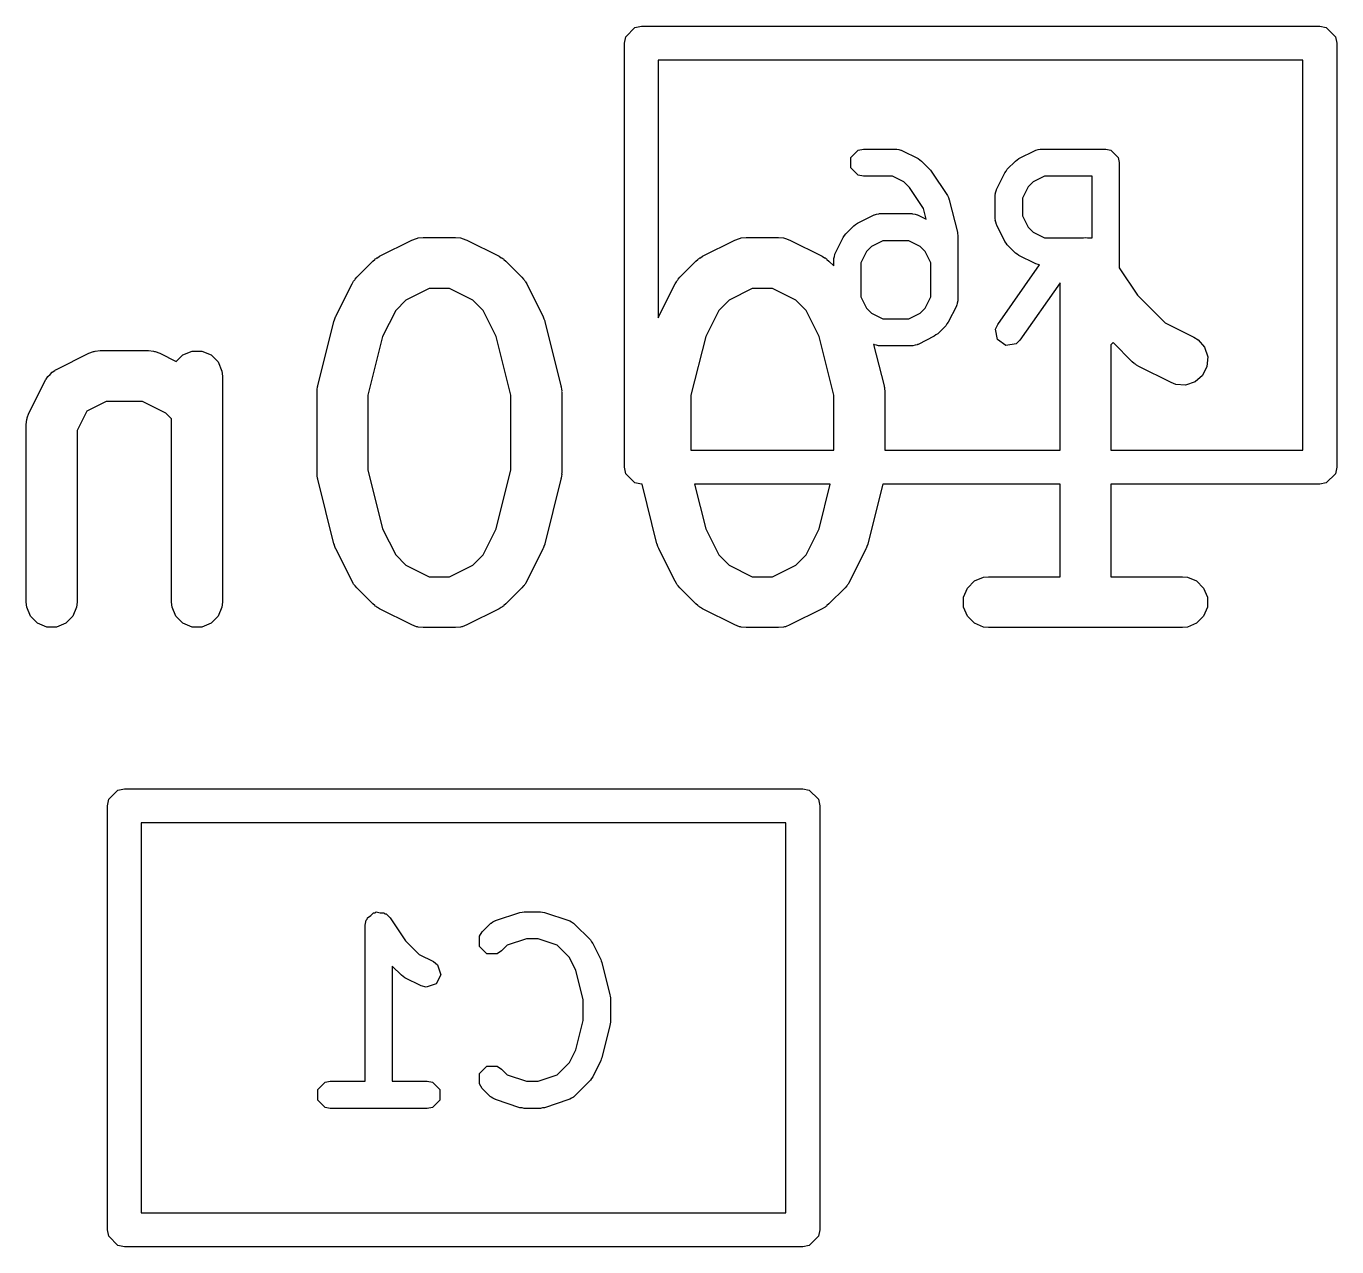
# Model space of a CAD drawing. Header units: inches. Extents: x -2.1 to 1.75, y 0.25 to 2.74.
# Drawn here: x -0.3383 to -0.1862, y 2.0599 to 2.2016 of the extents above; entities that cross this region are included whole.
import ezdxf

# ---------------------------------------------------------------- set-up
doc = ezdxf.new("R2010")
doc.units = ezdxf.units.IN
doc.header["$MEASUREMENT"] = 0
doc.layers.add('BLACK', color=250, linetype='CONTINUOUS')

msp = doc.modelspace()

# ---------------------------------------------------------------- linework, layer by layer
at = {"layer": 'BLACK', "linetype": 'CONTINUOUS'}
for p, q in [((-0.26869, 2.20036), (-0.26762, 2.20142)), ((-0.26762, 2.20142), (-0.26687, 2.20157)), ((-0.26687, 2.20157), (-0.18813, 2.20157)), ((-0.18813, 2.20157), (-0.18738, 2.20142)), ((-0.18738, 2.20142), (-0.18631, 2.20036)), ((-0.26884, 2.19961), (-0.26869, 2.20036)), ((-0.26884, 2.15039), (-0.26884, 2.19961)), ((-0.18631, 2.20036), (-0.18616, 2.19961)), ((-0.18616, 2.19961), (-0.18616, 2.15039)), ((-0.2649, 2.19764), (-0.2649, 2.16775)), ((-0.1901, 2.19764), (-0.2649, 2.19764)), ((-0.1901, 2.15236), (-0.1901, 2.19764)), ((-0.24255, 2.18634), (-0.24169, 2.1872)), ((-0.24169, 2.1872), (-0.24109, 2.18732)), ((-0.24109, 2.18732), (-0.23734, 2.18732)), ((-0.23734, 2.18732), (-0.23727, 2.1873)), ((-0.23727, 2.1873), (-0.23723, 2.18731)), ((-0.23723, 2.18731), (-0.23699, 2.18725)), ((-0.23699, 2.18725), (-0.23674, 2.1872)), ((-0.23674, 2.1872), (-0.23671, 2.18717)), ((-0.23671, 2.18717), (-0.23664, 2.18715)), ((-0.22117, 2.18715), (-0.2211, 2.18717)), ((-0.2211, 2.18717), (-0.22107, 2.1872)), ((-0.22107, 2.1872), (-0.22082, 2.18725)), ((-0.22082, 2.18725), (-0.22058, 2.18731)), ((-0.22058, 2.18731), (-0.22055, 2.1873)), ((-0.22055, 2.1873), (-0.22047, 2.18732)), ((-0.22047, 2.18732), (-0.21297, 2.18732)), ((-0.21297, 2.18732), (-0.21237, 2.1872)), ((-0.21237, 2.1872), (-0.21152, 2.18634)), ((-0.24255, 2.18514), (-0.24255, 2.18634)), ((-0.23664, 2.18715), (-0.23476, 2.18621)), ((-0.23476, 2.18621), (-0.23456, 2.18606)), ((-0.23456, 2.18606), (-0.23435, 2.18592)), ((-0.23435, 2.18592), (-0.23342, 2.18498)), ((-0.2244, 2.18498), (-0.22346, 2.18592)), ((-0.22346, 2.18592), (-0.22325, 2.18606)), ((-0.22325, 2.18606), (-0.22305, 2.18621)), ((-0.22305, 2.18621), (-0.22117, 2.18715)), ((-0.21152, 2.18634), (-0.2114, 2.18574)), ((-0.2114, 2.18574), (-0.2114, 2.17354)), ((-0.24169, 2.18429), (-0.24255, 2.18514)), ((-0.24109, 2.18417), (-0.24169, 2.18429)), ((-0.23771, 2.18417), (-0.24109, 2.18417)), ((-0.2364, 2.18351), (-0.23771, 2.18417)), ((-0.23342, 2.18498), (-0.23333, 2.18485)), ((-0.23333, 2.18485), (-0.23322, 2.18474)), ((-0.23322, 2.18474), (-0.23135, 2.18193)), ((-0.22563, 2.1827), (-0.22469, 2.18457)), ((-0.22469, 2.18457), (-0.22454, 2.18477)), ((-0.22454, 2.18477), (-0.2244, 2.18498)), ((-0.2201, 2.18417), (-0.22141, 2.18351)), ((-0.21455, 2.18417), (-0.2201, 2.18417)), ((-0.21455, 2.17701), (-0.21455, 2.18417)), ((-0.23575, 2.18286), (-0.2364, 2.18351)), ((-0.23412, 2.18041), (-0.23575, 2.18286)), ((-0.22567, 2.1826), (-0.22565, 2.18262)), ((-0.22565, 2.18262), (-0.22563, 2.1827)), ((-0.22199, 2.18293), (-0.22264, 2.18162)), ((-0.22141, 2.18351), (-0.22199, 2.18293)), ((-0.23135, 2.18193), (-0.23124, 2.18168)), ((-0.23124, 2.18168), (-0.23113, 2.18144)), ((-0.23113, 2.18144), (-0.23019, 2.17769)), ((-0.22579, 2.1821), (-0.22572, 2.18235)), ((-0.22578, 2.18207), (-0.22579, 2.1821)), ((-0.22579, 2.18199), (-0.22578, 2.18207)), ((-0.22579, 2.17918), (-0.22579, 2.18199)), ((-0.22572, 2.18235), (-0.22567, 2.1826)), ((-0.22264, 2.18162), (-0.22264, 2.17955)), ((-0.2418, 2.17871), (-0.23992, 2.17965)), ((-0.23992, 2.17965), (-0.23985, 2.17967)), ((-0.23985, 2.17967), (-0.23982, 2.1797)), ((-0.23982, 2.1797), (-0.23957, 2.17975)), ((-0.23957, 2.17975), (-0.23933, 2.17981)), ((-0.23933, 2.17981), (-0.23929, 2.1798)), ((-0.23929, 2.1798), (-0.23922, 2.17982)), ((-0.23922, 2.17982), (-0.23547, 2.17982)), ((-0.23547, 2.17982), (-0.23539, 2.1798)), ((-0.23539, 2.1798), (-0.23536, 2.17981)), ((-0.23536, 2.17981), (-0.23511, 2.17975)), ((-0.23511, 2.17975), (-0.23487, 2.1797)), ((-0.23487, 2.1797), (-0.23484, 2.17967)), ((-0.23484, 2.17967), (-0.23476, 2.17965)), ((-0.23476, 2.17965), (-0.23381, 2.17917)), ((-0.23381, 2.17917), (-0.23412, 2.18041)), ((-0.24314, 2.17748), (-0.24221, 2.17842)), ((-0.24221, 2.17842), (-0.242, 2.17856)), ((-0.242, 2.17856), (-0.2418, 2.17871)), ((-0.22578, 2.1791), (-0.22579, 2.17918)), ((-0.22579, 2.17907), (-0.22578, 2.1791)), ((-0.22572, 2.17883), (-0.22579, 2.17907)), ((-0.22567, 2.17858), (-0.22572, 2.17883)), ((-0.22565, 2.17855), (-0.22567, 2.17858)), ((-0.22563, 2.17848), (-0.22565, 2.17855)), ((-0.22469, 2.1766), (-0.22563, 2.17848)), ((-0.22264, 2.17955), (-0.22199, 2.17824)), ((-0.22199, 2.17824), (-0.22141, 2.17766)), ((-0.29726, 2.17487), (-0.29351, 2.17674)), ((-0.29351, 2.17674), (-0.29297, 2.17695)), ((-0.29297, 2.17695), (-0.29286, 2.17696)), ((-0.29286, 2.17696), (-0.29276, 2.177)), ((-0.29276, 2.177), (-0.29219, 2.17705)), ((-0.29219, 2.17705), (-0.28844, 2.17705)), ((-0.28844, 2.17705), (-0.28786, 2.177)), ((-0.28786, 2.177), (-0.28776, 2.17696)), ((-0.28776, 2.17696), (-0.28766, 2.17695)), ((-0.28766, 2.17695), (-0.28712, 2.17674)), ((-0.28712, 2.17674), (-0.28337, 2.17487)), ((-0.25976, 2.17487), (-0.25601, 2.17674)), ((-0.25601, 2.17674), (-0.25547, 2.17695)), ((-0.25547, 2.17695), (-0.25537, 2.17696)), ((-0.25537, 2.17696), (-0.25527, 2.177)), ((-0.25527, 2.177), (-0.25469, 2.17705)), ((-0.25469, 2.17705), (-0.25094, 2.17705)), ((-0.25094, 2.17705), (-0.25037, 2.177)), ((-0.25037, 2.177), (-0.25027, 2.17696)), ((-0.25027, 2.17696), (-0.25016, 2.17695)), ((-0.25016, 2.17695), (-0.24962, 2.17674)), ((-0.24962, 2.17674), (-0.24587, 2.17487)), ((-0.24438, 2.1752), (-0.24344, 2.17707)), ((-0.24344, 2.17707), (-0.24328, 2.17727)), ((-0.24328, 2.17727), (-0.24314, 2.17748)), ((-0.23885, 2.17667), (-0.24016, 2.17601)), ((-0.23584, 2.17667), (-0.23885, 2.17667)), ((-0.23453, 2.17601), (-0.23584, 2.17667)), ((-0.23019, 2.17769), (-0.23018, 2.17749)), ((-0.23018, 2.17749), (-0.23014, 2.17731)), ((-0.23014, 2.17731), (-0.23014, 2.16981)), ((-0.22454, 2.1764), (-0.22469, 2.1766)), ((-0.22141, 2.17766), (-0.2201, 2.17701)), ((-0.2201, 2.17701), (-0.21556, 2.17701)), ((-0.21556, 2.17701), (-0.21532, 2.17705)), ((-0.21532, 2.17705), (-0.21508, 2.17701)), ((-0.21508, 2.17701), (-0.21455, 2.17701)), ((-0.24447, 2.17485), (-0.24442, 2.1751)), ((-0.24442, 2.1751), (-0.2444, 2.17512)), ((-0.2444, 2.17512), (-0.24438, 2.1752)), ((-0.24074, 2.17544), (-0.24139, 2.17412)), ((-0.24016, 2.17601), (-0.24074, 2.17544)), ((-0.23395, 2.17544), (-0.23453, 2.17601)), ((-0.23329, 2.17412), (-0.23395, 2.17544)), ((-0.2244, 2.17619), (-0.22454, 2.1764)), ((-0.22346, 2.17525), (-0.2244, 2.17619)), ((-0.22325, 2.17511), (-0.22346, 2.17525)), ((-0.22305, 2.17496), (-0.22325, 2.17511)), ((-0.2999, 2.17244), (-0.29802, 2.17431)), ((-0.29802, 2.17431), (-0.2978, 2.1745)), ((-0.2978, 2.1745), (-0.29775, 2.17456)), ((-0.29775, 2.17456), (-0.29766, 2.17462)), ((-0.29766, 2.17462), (-0.29758, 2.17468)), ((-0.29758, 2.17468), (-0.29751, 2.17471)), ((-0.29751, 2.17471), (-0.29726, 2.17487)), ((-0.28337, 2.17487), (-0.28312, 2.17471)), ((-0.28312, 2.17471), (-0.28305, 2.17468)), ((-0.28305, 2.17468), (-0.28297, 2.17462)), ((-0.28297, 2.17462), (-0.28288, 2.17456)), ((-0.28288, 2.17456), (-0.28283, 2.1745)), ((-0.28283, 2.1745), (-0.2826, 2.17431)), ((-0.2826, 2.17431), (-0.28073, 2.17244)), ((-0.2624, 2.17244), (-0.26053, 2.17431)), ((-0.26053, 2.17431), (-0.2603, 2.1745)), ((-0.2603, 2.1745), (-0.26025, 2.17456)), ((-0.26025, 2.17456), (-0.26016, 2.17462)), ((-0.26016, 2.17462), (-0.26008, 2.17468)), ((-0.26008, 2.17468), (-0.26001, 2.17471)), ((-0.26001, 2.17471), (-0.25976, 2.17487)), ((-0.24587, 2.17487), (-0.24562, 2.17471)), ((-0.24562, 2.17471), (-0.24555, 2.17468)), ((-0.24555, 2.17468), (-0.24547, 2.17462)), ((-0.24547, 2.17462), (-0.24538, 2.17456)), ((-0.24538, 2.17456), (-0.24533, 2.1745)), ((-0.24533, 2.1745), (-0.2451, 2.17431)), ((-0.2451, 2.17431), (-0.24454, 2.17375)), ((-0.24454, 2.17461), (-0.24447, 2.17485)), ((-0.24453, 2.17457), (-0.24454, 2.17461)), ((-0.24454, 2.17449), (-0.24453, 2.17457)), ((-0.24454, 2.17375), (-0.24454, 2.17449)), ((-0.24139, 2.17412), (-0.24139, 2.17018)), ((-0.23329, 2.17018), (-0.23329, 2.17412)), ((-0.22551, 2.16696), (-0.22066, 2.17388)), ((-0.22117, 2.17402), (-0.22305, 2.17496)), ((-0.2211, 2.174), (-0.22117, 2.17402)), ((-0.22107, 2.17398), (-0.2211, 2.174)), ((-0.22082, 2.17393), (-0.22107, 2.17398)), ((-0.22066, 2.17388), (-0.22082, 2.17393)), ((-0.2114, 2.17354), (-0.20928, 2.17036)), ((-0.3003, 2.17192), (-0.30027, 2.17199)), ((-0.30027, 2.17199), (-0.3002, 2.17207)), ((-0.3002, 2.17207), (-0.30014, 2.17216)), ((-0.30014, 2.17216), (-0.30008, 2.17221)), ((-0.30008, 2.17221), (-0.2999, 2.17244)), ((-0.28073, 2.17244), (-0.28054, 2.17221)), ((-0.28054, 2.17221), (-0.28048, 2.17216)), ((-0.28048, 2.17216), (-0.28042, 2.17207)), ((-0.28042, 2.17207), (-0.28036, 2.17199)), ((-0.28036, 2.17199), (-0.28033, 2.17192)), ((-0.2628, 2.17192), (-0.26277, 2.17199)), ((-0.26277, 2.17199), (-0.2627, 2.17207)), ((-0.2627, 2.17207), (-0.26265, 2.17216)), ((-0.26265, 2.17216), (-0.26259, 2.17221)), ((-0.26259, 2.17221), (-0.2624, 2.17244)), ((-0.30233, 2.16792), (-0.30045, 2.17167)), ((-0.30045, 2.17167), (-0.3003, 2.17192)), ((-0.29149, 2.17115), (-0.29419, 2.1698)), ((-0.28913, 2.17115), (-0.29149, 2.17115)), ((-0.28644, 2.1698), (-0.28913, 2.17115)), ((-0.28033, 2.17192), (-0.28017, 2.17167)), ((-0.28017, 2.17167), (-0.2783, 2.16792)), ((-0.26483, 2.16792), (-0.26296, 2.17167)), ((-0.26296, 2.17167), (-0.2628, 2.17192)), ((-0.25399, 2.17115), (-0.25669, 2.1698)), ((-0.25164, 2.17115), (-0.25399, 2.17115)), ((-0.24894, 2.1698), (-0.25164, 2.17115)), ((-0.21827, 2.1718), (-0.22293, 2.16515)), ((-0.21827, 2.15236), (-0.21827, 2.1718)), ((-0.29419, 2.1698), (-0.29538, 2.1686)), ((-0.28524, 2.1686), (-0.28644, 2.1698)), ((-0.25669, 2.1698), (-0.25789, 2.1686)), ((-0.24774, 2.1686), (-0.24894, 2.1698)), ((-0.24139, 2.17018), (-0.24074, 2.16886)), ((-0.23395, 2.16886), (-0.23329, 2.17018)), ((-0.23031, 2.1691), (-0.23125, 2.16723)), ((-0.23029, 2.16918), (-0.23031, 2.1691)), ((-0.23026, 2.1692), (-0.23029, 2.16918)), ((-0.23021, 2.16945), (-0.23026, 2.1692)), ((-0.23015, 2.16969), (-0.23021, 2.16945)), ((-0.23014, 2.16981), (-0.23016, 2.16973)), ((-0.23016, 2.16973), (-0.23015, 2.16969)), ((-0.20928, 2.17036), (-0.20607, 2.16715)), ((-0.30253, 2.16738), (-0.30244, 2.16762)), ((-0.30244, 2.16762), (-0.30236, 2.16786)), ((-0.30236, 2.16786), (-0.30234, 2.16788)), ((-0.30234, 2.16788), (-0.30233, 2.16792)), ((-0.29538, 2.1686), (-0.2969, 2.16557)), ((-0.28372, 2.16557), (-0.28524, 2.1686)), ((-0.2783, 2.16792), (-0.27828, 2.16788)), ((-0.27828, 2.16788), (-0.27827, 2.16786)), ((-0.27827, 2.16786), (-0.27818, 2.16762)), ((-0.27818, 2.16762), (-0.27809, 2.16738)), ((-0.2649, 2.16775), (-0.26486, 2.16786)), ((-0.26486, 2.16786), (-0.26485, 2.16788)), ((-0.26485, 2.16788), (-0.26483, 2.16792)), ((-0.25789, 2.1686), (-0.2594, 2.16557)), ((-0.24623, 2.16557), (-0.24774, 2.1686)), ((-0.24074, 2.16886), (-0.24016, 2.16829)), ((-0.24016, 2.16829), (-0.23885, 2.16763)), ((-0.23885, 2.16763), (-0.23584, 2.16763)), ((-0.23584, 2.16763), (-0.23453, 2.16829)), ((-0.23453, 2.16829), (-0.23395, 2.16886)), ((-0.30443, 2.15982), (-0.30255, 2.16732)), ((-0.30255, 2.16732), (-0.30254, 2.16736)), ((-0.30254, 2.16736), (-0.30253, 2.16738)), ((-0.27809, 2.16738), (-0.27809, 2.16736)), ((-0.27809, 2.16736), (-0.27807, 2.16732)), ((-0.27807, 2.16732), (-0.2762, 2.15982)), ((-0.23248, 2.16588), (-0.23269, 2.16574)), ((-0.23154, 2.16682), (-0.23248, 2.16588)), ((-0.2314, 2.16703), (-0.23154, 2.16682)), ((-0.23125, 2.16723), (-0.2314, 2.16703)), ((-0.22576, 2.1664), (-0.22551, 2.16696)), ((-0.22555, 2.16521), (-0.22576, 2.1664)), ((-0.20607, 2.16715), (-0.20275, 2.16549)), ((-0.2969, 2.16557), (-0.29861, 2.15874)), ((-0.28202, 2.15874), (-0.28372, 2.16557)), ((-0.2594, 2.16557), (-0.26111, 2.15874)), ((-0.24452, 2.15874), (-0.24623, 2.16557)), ((-0.23985, 2.16463), (-0.23991, 2.16465)), ((-0.23991, 2.16465), (-0.2387, 2.15982)), ((-0.23982, 2.1646), (-0.23985, 2.16463)), ((-0.23957, 2.16455), (-0.23982, 2.1646)), ((-0.23933, 2.16449), (-0.23957, 2.16455)), ((-0.23929, 2.1645), (-0.23933, 2.16449)), ((-0.23922, 2.16448), (-0.23929, 2.1645)), ((-0.23547, 2.16448), (-0.23922, 2.16448)), ((-0.23539, 2.1645), (-0.23547, 2.16448)), ((-0.23536, 2.16449), (-0.23539, 2.1645)), ((-0.23511, 2.16455), (-0.23536, 2.16449)), ((-0.23487, 2.1646), (-0.23511, 2.16455)), ((-0.23484, 2.16463), (-0.23487, 2.1646)), ((-0.23476, 2.16465), (-0.23484, 2.16463)), ((-0.23289, 2.16559), (-0.23476, 2.16465)), ((-0.23269, 2.16574), (-0.23289, 2.16559)), ((-0.22456, 2.16452), (-0.22555, 2.16521)), ((-0.22337, 2.16473), (-0.22456, 2.16452)), ((-0.22293, 2.16515), (-0.22337, 2.16473)), ((-0.21212, 2.16485), (-0.21237, 2.1646)), ((-0.21237, 2.1646), (-0.21237, 2.1646)), ((-0.21237, 2.1646), (-0.21237, 2.15236)), ((-0.20991, 2.16264), (-0.21212, 2.16485)), ((-0.20275, 2.16549), (-0.20226, 2.16519)), ((-0.20226, 2.16519), (-0.20151, 2.16432)), ((-0.33475, 2.16174), (-0.331, 2.16362)), ((-0.331, 2.16362), (-0.33046, 2.16383)), ((-0.33046, 2.16383), (-0.33036, 2.16383)), ((-0.33036, 2.16383), (-0.33026, 2.16387)), ((-0.33026, 2.16387), (-0.32968, 2.16393)), ((-0.32968, 2.16393), (-0.32406, 2.16393)), ((-0.32406, 2.16393), (-0.32348, 2.16387)), ((-0.32348, 2.16387), (-0.32338, 2.16383)), ((-0.32338, 2.16383), (-0.32328, 2.16383)), ((-0.32328, 2.16383), (-0.32274, 2.16362)), ((-0.32274, 2.16362), (-0.32084, 2.16267)), ((-0.32084, 2.16267), (-0.32007, 2.16343)), ((-0.32007, 2.16343), (-0.31901, 2.16387)), ((-0.31901, 2.16387), (-0.31786, 2.16387)), ((-0.31786, 2.16387), (-0.31679, 2.16343)), ((-0.31679, 2.16343), (-0.31598, 2.16262)), ((-0.20151, 2.16432), (-0.20114, 2.16322)), ((-0.20114, 2.16322), (-0.20123, 2.16207)), ((-0.33548, 2.16116), (-0.33524, 2.16144)), ((-0.33524, 2.16144), (-0.33495, 2.16162)), ((-0.33495, 2.16162), (-0.33489, 2.16167)), ((-0.33489, 2.16167), (-0.33485, 2.16168)), ((-0.33485, 2.16168), (-0.33475, 2.16174)), ((-0.31598, 2.16262), (-0.31554, 2.16155)), ((-0.31554, 2.16155), (-0.31548, 2.16098)), ((-0.20968, 2.16245), (-0.20991, 2.16264)), ((-0.20963, 2.1624), (-0.20968, 2.16245)), ((-0.20954, 2.16234), (-0.20963, 2.1624)), ((-0.20946, 2.16227), (-0.20954, 2.16234)), ((-0.20939, 2.16224), (-0.20946, 2.16227)), ((-0.20914, 2.16209), (-0.20939, 2.16224)), ((-0.20539, 2.16021), (-0.20914, 2.16209)), ((-0.20123, 2.16207), (-0.20174, 2.16104)), ((-0.33795, 2.15667), (-0.33607, 2.16042)), ((-0.33607, 2.16042), (-0.33601, 2.16052)), ((-0.33601, 2.16052), (-0.336, 2.16057)), ((-0.336, 2.16057), (-0.33595, 2.16062)), ((-0.33595, 2.16062), (-0.33576, 2.16091)), ((-0.33576, 2.16091), (-0.33548, 2.16116)), ((-0.31548, 2.16098), (-0.31548, 2.13473)), ((-0.30444, 2.15972), (-0.30443, 2.15982)), ((-0.2762, 2.15982), (-0.27618, 2.15972)), ((-0.2387, 2.15982), (-0.23869, 2.15972)), ((-0.20485, 2.16001), (-0.20539, 2.16021)), ((-0.2037, 2.15992), (-0.20485, 2.16001)), ((-0.20261, 2.16029), (-0.2037, 2.15992)), ((-0.20174, 2.16104), (-0.20261, 2.16029)), ((-0.30451, 2.15925), (-0.30448, 2.15946)), ((-0.3045, 2.1592), (-0.30451, 2.15925)), ((-0.30451, 2.1591), (-0.3045, 2.1592)), ((-0.30451, 2.14973), (-0.30451, 2.1591)), ((-0.30448, 2.15946), (-0.30446, 2.15968)), ((-0.30446, 2.15968), (-0.30444, 2.15972)), ((-0.29861, 2.15874), (-0.29861, 2.15009)), ((-0.28202, 2.15009), (-0.28202, 2.15874)), ((-0.27618, 2.15972), (-0.27617, 2.15968)), ((-0.27617, 2.15968), (-0.27615, 2.15946)), ((-0.27615, 2.15946), (-0.27611, 2.15925)), ((-0.27611, 2.15925), (-0.27612, 2.1592)), ((-0.27612, 2.1592), (-0.27611, 2.1591)), ((-0.27611, 2.1591), (-0.27611, 2.14973)), ((-0.26111, 2.15874), (-0.26111, 2.15236)), ((-0.24452, 2.15236), (-0.24452, 2.15874)), ((-0.23869, 2.15972), (-0.23867, 2.15968)), ((-0.23867, 2.15968), (-0.23865, 2.15946)), ((-0.23865, 2.15946), (-0.23862, 2.15925)), ((-0.23862, 2.15925), (-0.23863, 2.1592)), ((-0.23863, 2.1592), (-0.23862, 2.1591)), ((-0.23862, 2.1591), (-0.23862, 2.15236)), ((-0.33123, 2.1569), (-0.33235, 2.15466)), ((-0.32899, 2.15803), (-0.33123, 2.1569)), ((-0.32476, 2.15803), (-0.32899, 2.15803)), ((-0.32206, 2.15668), (-0.32476, 2.15803)), ((-0.33826, 2.15535), (-0.3382, 2.15593)), ((-0.33826, 2.13473), (-0.33826, 2.15535)), ((-0.3382, 2.15593), (-0.33816, 2.15603)), ((-0.33816, 2.15603), (-0.33815, 2.15613)), ((-0.33815, 2.15613), (-0.33795, 2.15667)), ((-0.32139, 2.15601), (-0.32206, 2.15668)), ((-0.32139, 2.13473), (-0.32139, 2.15601)), ((-0.33235, 2.15466), (-0.33235, 2.13473)), ((-0.26111, 2.15236), (-0.24452, 2.15236)), ((-0.23862, 2.15236), (-0.21827, 2.15236)), ((-0.21237, 2.15236), (-0.1901, 2.15236)), ((-0.3045, 2.14963), (-0.30451, 2.14973)), ((-0.30451, 2.14959), (-0.3045, 2.14963)), ((-0.30448, 2.14937), (-0.30451, 2.14959)), ((-0.30446, 2.14915), (-0.30448, 2.14937)), ((-0.30444, 2.14911), (-0.30446, 2.14915)), ((-0.29861, 2.15009), (-0.2969, 2.14326)), ((-0.28372, 2.14326), (-0.28202, 2.15009)), ((-0.27617, 2.14915), (-0.27618, 2.14911)), ((-0.27615, 2.14937), (-0.27617, 2.14915)), ((-0.27611, 2.14959), (-0.27615, 2.14937)), ((-0.27611, 2.14973), (-0.27612, 2.14963)), ((-0.27612, 2.14963), (-0.27611, 2.14959)), ((-0.26869, 2.14964), (-0.26884, 2.15039)), ((-0.26762, 2.14858), (-0.26869, 2.14964)), ((-0.18631, 2.14964), (-0.18738, 2.14858)), ((-0.18616, 2.15039), (-0.18631, 2.14964)), ((-0.30443, 2.14901), (-0.30444, 2.14911)), ((-0.30255, 2.14151), (-0.30443, 2.14901)), ((-0.2762, 2.14901), (-0.27807, 2.14151)), ((-0.27618, 2.14911), (-0.2762, 2.14901)), ((-0.26687, 2.14843), (-0.26762, 2.14858)), ((-0.26678, 2.14843), (-0.26687, 2.14843)), ((-0.26506, 2.14151), (-0.26678, 2.14843)), ((-0.2607, 2.14843), (-0.2594, 2.14326)), ((-0.24494, 2.14843), (-0.2607, 2.14843)), ((-0.24623, 2.14326), (-0.24494, 2.14843)), ((-0.23885, 2.14843), (-0.24058, 2.14151)), ((-0.21827, 2.14843), (-0.23885, 2.14843)), ((-0.21827, 2.13768), (-0.21827, 2.14843)), ((-0.18813, 2.14843), (-0.21237, 2.14843)), ((-0.21237, 2.14843), (-0.21237, 2.13768)), ((-0.18738, 2.14858), (-0.18813, 2.14843)), ((-0.2969, 2.14326), (-0.29538, 2.14023)), ((-0.28524, 2.14023), (-0.28372, 2.14326)), ((-0.2594, 2.14326), (-0.25789, 2.14023)), ((-0.24774, 2.14023), (-0.24623, 2.14326)), ((-0.30254, 2.14147), (-0.30255, 2.14151)), ((-0.30253, 2.14145), (-0.30254, 2.14147)), ((-0.30244, 2.14121), (-0.30253, 2.14145)), ((-0.30236, 2.14097), (-0.30244, 2.14121)), ((-0.30234, 2.14095), (-0.30236, 2.14097)), ((-0.30233, 2.14091), (-0.30234, 2.14095)), ((-0.30045, 2.13716), (-0.30233, 2.14091)), ((-0.29538, 2.14023), (-0.29419, 2.13903)), ((-0.28644, 2.13903), (-0.28524, 2.14023)), ((-0.2783, 2.14091), (-0.28017, 2.13716)), ((-0.27828, 2.14095), (-0.2783, 2.14091)), ((-0.27827, 2.14097), (-0.27828, 2.14095)), ((-0.27818, 2.14121), (-0.27827, 2.14097)), ((-0.27809, 2.14145), (-0.27818, 2.14121)), ((-0.27807, 2.14151), (-0.27809, 2.14147)), ((-0.27809, 2.14147), (-0.27809, 2.14145)), ((-0.26504, 2.14147), (-0.26506, 2.14151)), ((-0.26504, 2.14145), (-0.26504, 2.14147)), ((-0.26495, 2.14121), (-0.26504, 2.14145)), ((-0.26486, 2.14097), (-0.26495, 2.14121)), ((-0.26485, 2.14095), (-0.26486, 2.14097)), ((-0.26483, 2.14091), (-0.26485, 2.14095)), ((-0.26296, 2.13716), (-0.26483, 2.14091)), ((-0.25789, 2.14023), (-0.25669, 2.13903)), ((-0.24894, 2.13903), (-0.24774, 2.14023)), ((-0.2408, 2.14091), (-0.24268, 2.13716)), ((-0.24079, 2.14095), (-0.2408, 2.14091)), ((-0.24077, 2.14097), (-0.24079, 2.14095)), ((-0.24069, 2.14121), (-0.24077, 2.14097)), ((-0.2406, 2.14145), (-0.24069, 2.14121)), ((-0.24059, 2.14147), (-0.2406, 2.14145)), ((-0.24058, 2.14151), (-0.24059, 2.14147)), ((-0.29419, 2.13903), (-0.29149, 2.13768)), ((-0.28913, 2.13768), (-0.28644, 2.13903)), ((-0.25669, 2.13903), (-0.25399, 2.13768)), ((-0.25164, 2.13768), (-0.24894, 2.13903)), ((-0.3003, 2.13691), (-0.30045, 2.13716)), ((-0.29149, 2.13768), (-0.28913, 2.13768)), ((-0.28017, 2.13716), (-0.28033, 2.13691)), ((-0.2628, 2.13691), (-0.26296, 2.13716)), ((-0.25399, 2.13768), (-0.25164, 2.13768)), ((-0.24268, 2.13716), (-0.24283, 2.13691)), ((-0.22903, 2.13637), (-0.22821, 2.13719)), ((-0.22821, 2.13719), (-0.22715, 2.13763)), ((-0.22715, 2.13763), (-0.22657, 2.13768)), ((-0.22657, 2.13768), (-0.21827, 2.13768)), ((-0.21237, 2.13768), (-0.20407, 2.13768)), ((-0.20407, 2.13768), (-0.2035, 2.13763)), ((-0.2035, 2.13763), (-0.20243, 2.13719)), ((-0.20243, 2.13719), (-0.20162, 2.13637)), ((-0.30027, 2.13684), (-0.3003, 2.13691)), ((-0.3002, 2.13676), (-0.30027, 2.13684)), ((-0.30014, 2.13667), (-0.3002, 2.13676)), ((-0.30008, 2.13662), (-0.30014, 2.13667)), ((-0.2999, 2.13639), (-0.30008, 2.13662)), ((-0.29802, 2.13452), (-0.2999, 2.13639)), ((-0.28073, 2.13639), (-0.2826, 2.13452)), ((-0.28054, 2.13662), (-0.28073, 2.13639)), ((-0.28048, 2.13667), (-0.28054, 2.13662)), ((-0.28042, 2.13676), (-0.28048, 2.13667)), ((-0.28036, 2.13684), (-0.28042, 2.13676)), ((-0.28033, 2.13691), (-0.28036, 2.13684)), ((-0.26277, 2.13684), (-0.2628, 2.13691)), ((-0.2627, 2.13676), (-0.26277, 2.13684)), ((-0.26265, 2.13667), (-0.2627, 2.13676)), ((-0.26259, 2.13662), (-0.26265, 2.13667)), ((-0.2624, 2.13639), (-0.26259, 2.13662)), ((-0.26053, 2.13452), (-0.2624, 2.13639)), ((-0.24323, 2.13639), (-0.2451, 2.13452)), ((-0.24304, 2.13662), (-0.24323, 2.13639)), ((-0.24299, 2.13667), (-0.24304, 2.13662)), ((-0.24293, 2.13676), (-0.24299, 2.13667)), ((-0.24286, 2.13684), (-0.24293, 2.13676)), ((-0.24283, 2.13691), (-0.24286, 2.13684)), ((-0.22947, 2.13531), (-0.22903, 2.13637)), ((-0.20162, 2.13637), (-0.20118, 2.13531)), ((-0.3382, 2.13416), (-0.33826, 2.13473)), ((-0.33776, 2.13309), (-0.3382, 2.13416)), ((-0.33241, 2.13416), (-0.33285, 2.13309)), ((-0.33235, 2.13473), (-0.33241, 2.13416)), ((-0.32133, 2.13416), (-0.32139, 2.13473)), ((-0.32089, 2.13309), (-0.32133, 2.13416)), ((-0.31554, 2.13416), (-0.31598, 2.13309)), ((-0.31548, 2.13473), (-0.31554, 2.13416)), ((-0.2978, 2.13433), (-0.29802, 2.13452)), ((-0.29775, 2.13427), (-0.2978, 2.13433)), ((-0.29766, 2.13422), (-0.29775, 2.13427)), ((-0.29758, 2.13415), (-0.29766, 2.13422)), ((-0.29751, 2.13412), (-0.29758, 2.13415)), ((-0.29726, 2.13397), (-0.29751, 2.13412)), ((-0.29351, 2.13209), (-0.29726, 2.13397)), ((-0.28337, 2.13397), (-0.28712, 2.13209)), ((-0.28312, 2.13412), (-0.28337, 2.13397)), ((-0.28305, 2.13415), (-0.28312, 2.13412)), ((-0.28297, 2.13422), (-0.28305, 2.13415)), ((-0.28288, 2.13427), (-0.28297, 2.13422)), ((-0.28283, 2.13433), (-0.28288, 2.13427)), ((-0.2826, 2.13452), (-0.28283, 2.13433)), ((-0.2603, 2.13433), (-0.26053, 2.13452)), ((-0.26025, 2.13427), (-0.2603, 2.13433)), ((-0.26016, 2.13422), (-0.26025, 2.13427)), ((-0.26008, 2.13415), (-0.26016, 2.13422)), ((-0.26001, 2.13412), (-0.26008, 2.13415)), ((-0.25976, 2.13397), (-0.26001, 2.13412)), ((-0.25601, 2.13209), (-0.25976, 2.13397)), ((-0.24587, 2.13397), (-0.24962, 2.13209)), ((-0.24562, 2.13412), (-0.24587, 2.13397)), ((-0.24555, 2.13415), (-0.24562, 2.13412)), ((-0.24547, 2.13422), (-0.24555, 2.13415)), ((-0.24538, 2.13427), (-0.24547, 2.13422)), ((-0.24533, 2.13433), (-0.24538, 2.13427)), ((-0.2451, 2.13452), (-0.24533, 2.13433)), ((-0.22947, 2.13416), (-0.22947, 2.13531)), ((-0.22903, 2.13309), (-0.22947, 2.13416)), ((-0.20118, 2.13416), (-0.20162, 2.13309)), ((-0.20118, 2.13531), (-0.20118, 2.13416)), ((-0.33695, 2.13228), (-0.33776, 2.13309)), ((-0.33285, 2.13309), (-0.33367, 2.13228)), ((-0.32007, 2.13228), (-0.32089, 2.13309)), ((-0.31598, 2.13309), (-0.31679, 2.13228)), ((-0.22821, 2.13228), (-0.22903, 2.13309)), ((-0.20162, 2.13309), (-0.20243, 2.13228)), ((-0.33588, 2.13184), (-0.33695, 2.13228)), ((-0.33473, 2.13184), (-0.33588, 2.13184)), ((-0.33367, 2.13228), (-0.33473, 2.13184)), ((-0.31901, 2.13184), (-0.32007, 2.13228)), ((-0.31786, 2.13184), (-0.31901, 2.13184)), ((-0.31679, 2.13228), (-0.31786, 2.13184)), ((-0.29297, 2.13188), (-0.29351, 2.13209)), ((-0.29286, 2.13188), (-0.29297, 2.13188)), ((-0.29276, 2.13184), (-0.29286, 2.13188)), ((-0.29219, 2.13178), (-0.29276, 2.13184)), ((-0.28844, 2.13178), (-0.29219, 2.13178)), ((-0.28786, 2.13184), (-0.28844, 2.13178)), ((-0.28776, 2.13188), (-0.28786, 2.13184)), ((-0.28766, 2.13188), (-0.28776, 2.13188)), ((-0.28712, 2.13209), (-0.28766, 2.13188)), ((-0.25547, 2.13188), (-0.25601, 2.13209)), ((-0.25537, 2.13188), (-0.25547, 2.13188)), ((-0.25527, 2.13184), (-0.25537, 2.13188)), ((-0.25469, 2.13178), (-0.25527, 2.13184)), ((-0.25094, 2.13178), (-0.25469, 2.13178)), ((-0.25037, 2.13184), (-0.25094, 2.13178)), ((-0.25027, 2.13188), (-0.25037, 2.13184)), ((-0.25016, 2.13188), (-0.25027, 2.13188)), ((-0.24962, 2.13209), (-0.25016, 2.13188)), ((-0.22715, 2.13184), (-0.22821, 2.13228)), ((-0.22657, 2.13178), (-0.22715, 2.13184)), ((-0.20407, 2.13178), (-0.22657, 2.13178)), ((-0.2035, 2.13184), (-0.20407, 2.13178)), ((-0.20243, 2.13228), (-0.2035, 2.13184)), ((-0.32869, 2.11186), (-0.32762, 2.11292)), ((-0.32762, 2.11292), (-0.32687, 2.11307)), ((-0.32687, 2.11307), (-0.24813, 2.11307)), ((-0.24813, 2.11307), (-0.24738, 2.11292)), ((-0.24738, 2.11292), (-0.24631, 2.11186)), ((-0.32884, 2.1111), (-0.32869, 2.11186)), ((-0.24631, 2.11186), (-0.24616, 2.1111)), ((-0.32884, 2.06189), (-0.32884, 2.1111)), ((-0.24616, 2.1111), (-0.24616, 2.06189)), ((-0.3249, 2.10913), (-0.3249, 2.06386)), ((-0.2501, 2.10913), (-0.3249, 2.10913)), ((-0.2501, 2.06386), (-0.2501, 2.10913)), ((-0.29892, 2.09724), (-0.2988, 2.09784)), ((-0.2988, 2.09784), (-0.29868, 2.09796)), ((-0.29868, 2.09796), (-0.29865, 2.09811)), ((-0.29865, 2.09811), (-0.29827, 2.09837)), ((-0.29827, 2.09837), (-0.29795, 2.09869)), ((-0.29795, 2.09869), (-0.29778, 2.09869)), ((-0.29778, 2.09869), (-0.29765, 2.09878)), ((-0.29765, 2.09878), (-0.2972, 2.09869)), ((-0.2972, 2.09869), (-0.29674, 2.09869)), ((-0.29674, 2.09869), (-0.29663, 2.09858)), ((-0.29663, 2.09858), (-0.29647, 2.09855)), ((-0.29647, 2.09855), (-0.29603, 2.09811)), ((-0.29603, 2.09811), (-0.29424, 2.09543)), ((-0.2844, 2.09741), (-0.28433, 2.09746)), ((-0.28433, 2.09746), (-0.28431, 2.09749)), ((-0.28431, 2.09749), (-0.28409, 2.09762)), ((-0.28409, 2.09762), (-0.28388, 2.09776)), ((-0.28388, 2.09776), (-0.28385, 2.09776)), ((-0.28385, 2.09776), (-0.28378, 2.09779)), ((-0.28378, 2.09779), (-0.28097, 2.09873)), ((-0.28097, 2.09873), (-0.28072, 2.09876)), ((-0.28072, 2.09876), (-0.28047, 2.09881)), ((-0.28047, 2.09881), (-0.27859, 2.09881)), ((-0.27859, 2.09881), (-0.27835, 2.09876)), ((-0.27835, 2.09876), (-0.2781, 2.09873)), ((-0.2781, 2.09873), (-0.27528, 2.09779)), ((-0.27528, 2.09779), (-0.27522, 2.09776)), ((-0.27522, 2.09776), (-0.27518, 2.09776)), ((-0.27518, 2.09776), (-0.27497, 2.09762)), ((-0.27497, 2.09762), (-0.27475, 2.09749)), ((-0.27475, 2.09749), (-0.27473, 2.09746)), ((-0.27473, 2.09746), (-0.27467, 2.09741)), ((-0.29892, 2.07913), (-0.29892, 2.09724)), ((-0.28567, 2.09597), (-0.28533, 2.09648)), ((-0.28567, 2.09476), (-0.28567, 2.09597)), ((-0.28533, 2.09648), (-0.2844, 2.09741)), ((-0.27467, 2.09741), (-0.27279, 2.09554)), ((-0.29424, 2.09543), (-0.29266, 2.09385)), ((-0.28482, 2.09391), (-0.28567, 2.09476)), ((-0.28243, 2.09492), (-0.28311, 2.09425)), ((-0.28021, 2.09566), (-0.28243, 2.09492)), ((-0.27885, 2.09566), (-0.28021, 2.09566)), ((-0.27663, 2.09492), (-0.27885, 2.09566)), ((-0.2752, 2.09349), (-0.27663, 2.09492)), ((-0.27279, 2.09554), (-0.27265, 2.09533)), ((-0.27265, 2.09533), (-0.2725, 2.09513)), ((-0.2725, 2.09513), (-0.27156, 2.09326)), ((-0.29266, 2.09385), (-0.29101, 2.09302)), ((-0.29101, 2.09302), (-0.29053, 2.09265)), ((-0.28362, 2.09391), (-0.28482, 2.09391)), ((-0.28311, 2.09425), (-0.28362, 2.09391)), ((-0.27446, 2.092), (-0.2752, 2.09349)), ((-0.27156, 2.09326), (-0.27152, 2.09309)), ((-0.27152, 2.09309), (-0.27144, 2.09293)), ((-0.27144, 2.09293), (-0.27051, 2.08918)), ((-0.29471, 2.09144), (-0.29577, 2.0925)), ((-0.29577, 2.0925), (-0.29577, 2.07913)), ((-0.2945, 2.0913), (-0.29471, 2.09144)), ((-0.29015, 2.0915), (-0.29069, 2.09042)), ((-0.29053, 2.09265), (-0.29015, 2.0915)), ((-0.27361, 2.08861), (-0.27446, 2.092)), ((-0.2943, 2.09114), (-0.2945, 2.0913)), ((-0.29242, 2.09021), (-0.2943, 2.09114)), ((-0.29183, 2.09004), (-0.29242, 2.09021)), ((-0.29069, 2.09042), (-0.29183, 2.09004)), ((-0.27361, 2.08618), (-0.27361, 2.08861)), ((-0.27051, 2.08918), (-0.2705, 2.08899)), ((-0.2705, 2.08899), (-0.27046, 2.0888)), ((-0.27046, 2.0888), (-0.27046, 2.08599)), ((-0.27446, 2.08279), (-0.27361, 2.08618)), ((-0.27051, 2.08561), (-0.27144, 2.08186)), ((-0.2705, 2.0858), (-0.27051, 2.08561)), ((-0.27046, 2.08599), (-0.2705, 2.0858)), ((-0.2752, 2.0813), (-0.27446, 2.08279)), ((-0.28567, 2.08003), (-0.28482, 2.08088)), ((-0.28482, 2.08088), (-0.28362, 2.08088)), ((-0.28362, 2.08088), (-0.28311, 2.08054)), ((-0.27663, 2.07987), (-0.2752, 2.0813)), ((-0.27156, 2.08154), (-0.2725, 2.07966)), ((-0.27152, 2.0817), (-0.27156, 2.08154)), ((-0.27144, 2.08186), (-0.27152, 2.0817)), ((-0.28567, 2.07883), (-0.28567, 2.08003)), ((-0.28311, 2.08054), (-0.28243, 2.07987)), ((-0.28243, 2.07987), (-0.28021, 2.07913)), ((-0.27885, 2.07913), (-0.27663, 2.07987)), ((-0.27279, 2.07925), (-0.27467, 2.07738)), ((-0.27265, 2.07946), (-0.27279, 2.07925)), ((-0.2725, 2.07966), (-0.27265, 2.07946)), ((-0.30442, 2.07816), (-0.30357, 2.07901)), ((-0.30442, 2.07695), (-0.30442, 2.07816)), ((-0.30357, 2.07901), (-0.30297, 2.07913)), ((-0.30297, 2.07913), (-0.29892, 2.07913)), ((-0.29577, 2.07913), (-0.29172, 2.07913)), ((-0.29172, 2.07913), (-0.29112, 2.07901)), ((-0.29112, 2.07901), (-0.29026, 2.07816)), ((-0.29026, 2.07816), (-0.29026, 2.07695)), ((-0.28533, 2.07831), (-0.28567, 2.07883)), ((-0.2844, 2.07738), (-0.28533, 2.07831)), ((-0.28021, 2.07913), (-0.27885, 2.07913)), ((-0.30357, 2.0761), (-0.30442, 2.07695)), ((-0.29026, 2.07695), (-0.29112, 2.0761)), ((-0.28433, 2.07733), (-0.2844, 2.07738)), ((-0.28431, 2.0773), (-0.28433, 2.07733)), ((-0.28409, 2.07718), (-0.28431, 2.0773)), ((-0.28388, 2.07704), (-0.28409, 2.07718)), ((-0.28385, 2.07704), (-0.28388, 2.07704)), ((-0.28378, 2.077), (-0.28385, 2.07704)), ((-0.28097, 2.07606), (-0.28378, 2.077)), ((-0.27528, 2.077), (-0.2781, 2.07606)), ((-0.27522, 2.07704), (-0.27528, 2.077)), ((-0.27518, 2.07704), (-0.27522, 2.07704)), ((-0.27497, 2.07718), (-0.27518, 2.07704)), ((-0.27475, 2.0773), (-0.27497, 2.07718)), ((-0.27473, 2.07733), (-0.27475, 2.0773)), ((-0.27467, 2.07738), (-0.27473, 2.07733)), ((-0.30297, 2.07598), (-0.30357, 2.0761)), ((-0.29172, 2.07598), (-0.30297, 2.07598)), ((-0.29112, 2.0761), (-0.29172, 2.07598)), ((-0.28072, 2.07603), (-0.28097, 2.07606)), ((-0.28047, 2.07598), (-0.28072, 2.07603)), ((-0.27859, 2.07598), (-0.28047, 2.07598)), ((-0.27835, 2.07603), (-0.27859, 2.07598)), ((-0.2781, 2.07606), (-0.27835, 2.07603)), ((-0.3249, 2.06386), (-0.2501, 2.06386)), ((-0.32869, 2.06114), (-0.32884, 2.06189)), ((-0.32762, 2.06007), (-0.32869, 2.06114)), ((-0.24631, 2.06114), (-0.24738, 2.06007)), ((-0.24616, 2.06189), (-0.24631, 2.06114)), ((-0.32687, 2.05992), (-0.32762, 2.06007)), ((-0.24813, 2.05992), (-0.32687, 2.05992)), ((-0.24738, 2.06007), (-0.24813, 2.05992))]:
    msp.add_line(p, q, dxfattribs=at)

doc.saveas('drawing.dxf')
